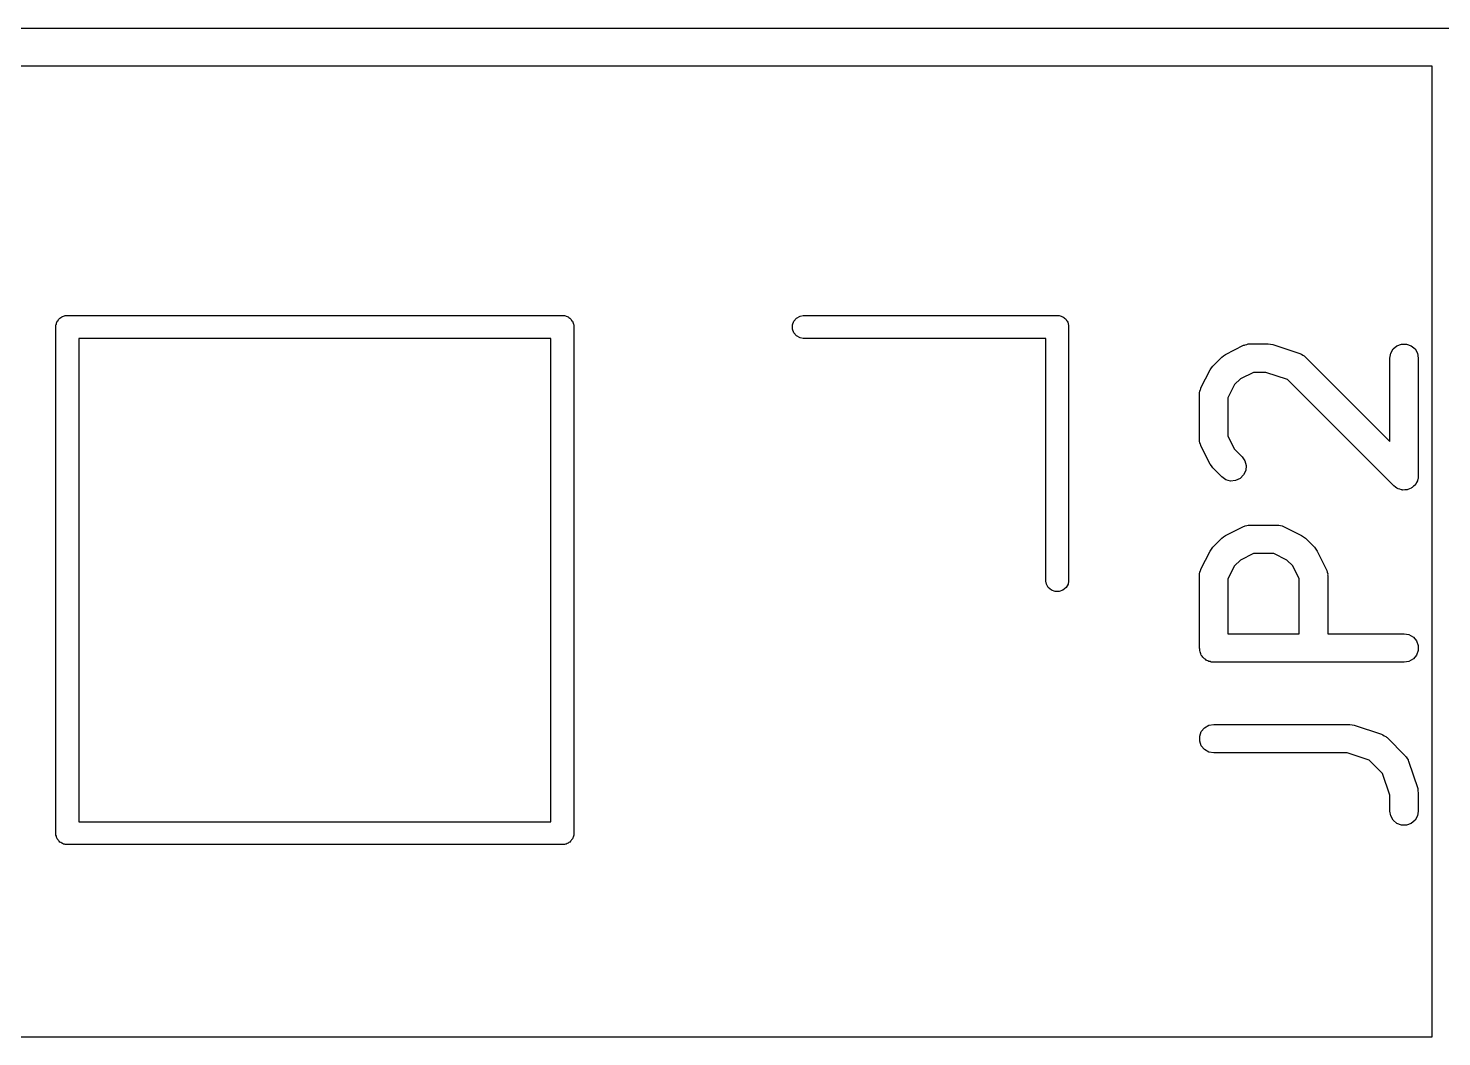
# Model space of a CAD drawing. Extents: x 100.8 to 195, y -113.5 to -35.1.
# Drawn here: x 121.72 to 129.15, y -63.1 to -57.8 of the extents above; entities that cross this region are included whole.
import ezdxf

# ---------------------------------------------------------------- set-up
doc = ezdxf.new("R2010")
doc.units = 0
doc.header["$MEASUREMENT"] = 0
doc.layers.add('BLACK', color=7, linetype='CONTINUOUS')

msp = doc.modelspace()

# ---------------------------------------------------------------- linework, layer by layer
at = {"layer": 'BLACK', "linetype": 'CONTINUOUS'}
for p, q in [((114.691, -57.8), (129.209, -57.8)), ((129.1, -58), (114.8, -58)), ((129.1, -63.1), (129.1, -58)), ((121.883, -59.3308), (121.887, -59.3274)), ((121.887, -59.3274), (121.891, -59.3233)), ((121.891, -59.3233), (121.895, -59.3207)), ((121.895, -59.3207), (121.9, -59.3172)), ((121.9, -59.3172), (121.905, -59.3154)), ((121.905, -59.3154), (121.909, -59.3127)), ((121.909, -59.3127), (121.914, -59.3118)), ((121.914, -59.3118), (121.919, -59.31)), ((121.919, -59.31), (121.925, -59.31)), ((121.925, -59.31), (121.925, -59.31)), ((121.925, -59.31), (124.535, -59.31)), ((124.535, -59.31), (124.541, -59.31)), ((124.535, -59.31), (124.535, -59.31)), ((124.541, -59.31), (124.546, -59.3118)), ((124.546, -59.3118), (124.551, -59.3127)), ((124.551, -59.3127), (124.555, -59.3154)), ((124.555, -59.3154), (124.56, -59.3172)), ((124.56, -59.3172), (124.565, -59.3207)), ((124.565, -59.3207), (124.569, -59.3233)), ((124.569, -59.3233), (124.573, -59.3274)), ((124.573, -59.3274), (124.577, -59.3308)), ((125.747, -59.3395), (125.761, -59.3233)), ((125.761, -59.3233), (125.779, -59.3127)), ((125.779, -59.3127), (125.795, -59.31)), ((125.795, -59.31), (127.135, -59.31)), ((127.135, -59.31), (127.141, -59.31)), ((127.135, -59.31), (127.135, -59.31)), ((127.141, -59.31), (127.146, -59.3118)), ((127.146, -59.3118), (127.151, -59.3127)), ((127.151, -59.3127), (127.155, -59.3154)), ((127.155, -59.3154), (127.16, -59.3172)), ((127.16, -59.3172), (127.165, -59.3207)), ((127.165, -59.3207), (127.169, -59.3233)), ((127.169, -59.3233), (127.173, -59.3274)), ((127.173, -59.3274), (127.177, -59.3308)), ((121.87, -59.3594), (121.872, -59.3544)), ((121.87, -59.3647), (121.87, -59.3594)), ((121.87, -59.3648), (121.87, -59.3647)), ((121.87, -62.0194), (121.87, -59.3648)), ((121.872, -59.3544), (121.873, -59.3492)), ((121.873, -59.3492), (121.875, -59.3445)), ((121.875, -59.3445), (121.877, -59.3395)), ((121.877, -59.3395), (121.881, -59.3355)), ((121.881, -59.3355), (121.883, -59.3308)), ((124.577, -59.3308), (124.579, -59.3355)), ((124.579, -59.3355), (124.583, -59.3395)), ((124.583, -59.3395), (124.585, -59.3445)), ((124.585, -59.3445), (124.587, -59.3492)), ((124.587, -59.3492), (124.588, -59.3544)), ((124.588, -59.3544), (124.59, -59.3594)), ((124.59, -59.3594), (124.59, -59.3647)), ((124.59, -59.3647), (124.59, -59.3648)), ((124.59, -59.3648), (124.59, -62.0352)), ((125.74, -59.3594), (125.747, -59.3395)), ((125.74, -59.3806), (125.74, -59.3594)), ((125.747, -59.4005), (125.74, -59.3806)), ((125.761, -59.4167), (125.747, -59.4005)), ((127.177, -59.3308), (127.179, -59.3355)), ((127.179, -59.3355), (127.183, -59.3395)), ((127.183, -59.3395), (127.185, -59.3445)), ((127.185, -59.3445), (127.187, -59.3492)), ((127.187, -59.3492), (127.188, -59.3544)), ((127.188, -59.3544), (127.19, -59.3594)), ((127.19, -59.3594), (127.19, -59.3647)), ((127.19, -59.3647), (127.19, -59.3648)), ((127.19, -59.3648), (127.19, -60.7052)), ((121.99, -59.43), (121.99, -61.97)), ((124.47, -59.43), (121.99, -59.43)), ((124.47, -61.97), (124.47, -59.43)), ((125.779, -59.4273), (125.761, -59.4167)), ((125.795, -59.43), (125.779, -59.4273)), ((127.07, -59.43), (125.795, -59.43)), ((127.07, -60.7052), (127.07, -59.43)), ((128.014, -59.5139), (128.109, -59.4663)), ((128.109, -59.4663), (128.113, -59.465)), ((128.113, -59.465), (128.117, -59.4629)), ((128.117, -59.4629), (128.126, -59.4613)), ((128.126, -59.4613), (128.134, -59.4588)), ((128.134, -59.4588), (128.139, -59.4591)), ((128.139, -59.4591), (128.143, -59.4583)), ((128.143, -59.4583), (128.238, -59.4583)), ((128.238, -59.4583), (128.25, -59.4604)), ((128.25, -59.4604), (128.262, -59.4622)), ((128.262, -59.4622), (128.405, -59.5098)), ((128.895, -59.4851), (128.915, -59.4684)), ((128.915, -59.4684), (128.939, -59.4595)), ((128.939, -59.4595), (128.965, -59.4595)), ((128.965, -59.4595), (128.99, -59.4684)), ((128.99, -59.4684), (129.01, -59.4851)), ((127.947, -59.5755), (127.995, -59.5279)), ((127.995, -59.5279), (128.004, -59.521)), ((128.004, -59.521), (128.014, -59.5139)), ((128.405, -59.5098), (128.408, -59.5119)), ((128.408, -59.5119), (128.413, -59.513)), ((128.413, -59.513), (128.42, -59.518)), ((128.42, -59.518), (128.428, -59.5222)), ((128.428, -59.5222), (128.43, -59.5254)), ((128.43, -59.5254), (128.434, -59.5279)), ((128.434, -59.5279), (128.877, -59.9713)), ((128.877, -59.5333), (128.882, -59.5077)), ((128.877, -59.9713), (128.877, -59.5333)), ((128.882, -59.5077), (128.895, -59.4851)), ((129.01, -59.4851), (129.023, -59.5077)), ((129.023, -59.5077), (129.027, -59.5333)), ((129.027, -59.5333), (129.027, -60.1524)), ((127.885, -59.6903), (127.933, -59.595)), ((127.933, -59.595), (127.94, -59.5854)), ((127.94, -59.5854), (127.947, -59.5755)), ((128.161, -59.6083), (128.092, -59.6426)), ((128.226, -59.6083), (128.161, -59.6083)), ((128.34, -59.6465), (128.226, -59.6083)), ((127.88, -59.7068), (127.882, -59.6982)), ((127.882, -59.6982), (127.884, -59.6944)), ((127.884, -59.6944), (127.885, -59.6903)), ((128.062, -59.673), (128.027, -59.7415)), ((128.092, -59.6426), (128.062, -59.673)), ((128.899, -60.2054), (128.34, -59.6465)), ((127.877, -59.7238), (127.878, -59.7195)), ((127.877, -59.9619), (127.877, -59.7238)), ((127.878, -59.7152), (127.88, -59.7068)), ((127.878, -59.7195), (127.878, -59.7152)), ((128.027, -59.7415), (128.027, -59.9442)), ((127.878, -59.9662), (127.877, -59.9619)), ((127.878, -59.9705), (127.878, -59.9662)), ((127.88, -59.9789), (127.878, -59.9705)), ((127.882, -59.9876), (127.88, -59.9789)), ((127.884, -59.9913), (127.882, -59.9876)), ((127.885, -59.9954), (127.884, -59.9913)), ((127.933, -60.0907), (127.885, -59.9954)), ((128.027, -59.9442), (128.062, -60.0127)), ((128.062, -60.0127), (128.101, -60.0517)), ((128.101, -60.0517), (128.116, -60.0731)), ((127.94, -60.1003), (127.933, -60.0907)), ((127.947, -60.1102), (127.94, -60.1003)), ((127.995, -60.1578), (127.947, -60.1102)), ((128.12, -60.1242), (128.109, -60.1478)), ((128.116, -60.0731), (128.122, -60.0982)), ((128.122, -60.0982), (128.12, -60.1242)), ((128.016, -60.1727), (127.995, -60.1578)), ((128.041, -60.1795), (128.016, -60.1727)), ((128.067, -60.1772), (128.041, -60.1795)), ((128.091, -60.1662), (128.067, -60.1772)), ((128.109, -60.1478), (128.091, -60.1662)), ((128.907, -60.211), (128.899, -60.2054)), ((128.915, -60.2173), (128.907, -60.211)), ((128.918, -60.2185), (128.915, -60.2173)), ((128.921, -60.2204), (128.918, -60.2185)), ((128.93, -60.2229), (128.921, -60.2204)), ((128.981, -60.2207), (128.972, -60.2248)), ((128.99, -60.2173), (128.981, -60.2207)), ((128.992, -60.2152), (128.99, -60.2173)), ((128.995, -60.2138), (128.992, -60.2152)), ((129.002, -60.2069), (128.995, -60.2138)), ((129.01, -60.2006), (129.002, -60.2069)), ((129.011, -60.1977), (129.01, -60.2006)), ((129.014, -60.1954), (129.011, -60.1977)), ((129.018, -60.1865), (129.014, -60.1954)), ((129.023, -60.178), (129.018, -60.1865)), ((129.025, -60.1718), (129.023, -60.1748)), ((129.023, -60.1748), (129.023, -60.178)), ((129.026, -60.162), (129.025, -60.1718)), ((129.027, -60.1524), (129.026, -60.162)), ((128.939, -60.2262), (128.93, -60.2229)), ((128.943, -60.2262), (128.939, -60.2262)), ((128.946, -60.2271), (128.943, -60.2262)), ((128.956, -60.2262), (128.946, -60.2271)), ((128.965, -60.2262), (128.956, -60.2262)), ((128.969, -60.2251), (128.965, -60.2262)), ((128.972, -60.2248), (128.969, -60.2251)), ((128.014, -60.4663), (128.109, -60.4186)), ((128.109, -60.4186), (128.113, -60.4174)), ((128.113, -60.4174), (128.117, -60.4152)), ((128.117, -60.4152), (128.126, -60.4137)), ((128.126, -60.4137), (128.134, -60.4112)), ((128.134, -60.4112), (128.139, -60.4115)), ((128.139, -60.4115), (128.143, -60.4107)), ((128.143, -60.4107), (128.286, -60.4107)), ((128.286, -60.4107), (128.29, -60.4115)), ((128.29, -60.4115), (128.294, -60.4112)), ((128.294, -60.4112), (128.303, -60.4137)), ((128.303, -60.4137), (128.311, -60.4152)), ((128.311, -60.4152), (128.315, -60.4174)), ((128.315, -60.4174), (128.319, -60.4186)), ((128.319, -60.4186), (128.414, -60.4663)), ((127.947, -60.5279), (127.995, -60.4803)), ((127.995, -60.4803), (128.004, -60.4734)), ((128.004, -60.4734), (128.014, -60.4663)), ((128.414, -60.4663), (128.424, -60.4734)), ((128.424, -60.4734), (128.434, -60.4803)), ((128.434, -60.4803), (128.482, -60.5279)), ((127.885, -60.6426), (127.933, -60.5474)), ((127.933, -60.5474), (127.94, -60.5377)), ((127.94, -60.5377), (127.947, -60.5279)), ((128.161, -60.5607), (128.092, -60.595)), ((128.268, -60.5607), (128.161, -60.5607)), ((128.337, -60.595), (128.268, -60.5607)), ((128.482, -60.5279), (128.488, -60.5378)), ((128.488, -60.5378), (128.496, -60.5474)), ((128.496, -60.5474), (128.543, -60.6426)), ((127.878, -60.6676), (127.88, -60.6592)), ((127.88, -60.6592), (127.882, -60.6505)), ((127.882, -60.6505), (127.884, -60.6468)), ((127.884, -60.6468), (127.885, -60.6426)), ((128.062, -60.6254), (128.027, -60.6939)), ((128.092, -60.595), (128.062, -60.6254)), ((128.367, -60.6254), (128.337, -60.595)), ((128.401, -60.6939), (128.367, -60.6254)), ((128.543, -60.6426), (128.545, -60.6468)), ((128.545, -60.6468), (128.547, -60.6505)), ((128.547, -60.6505), (128.548, -60.6592)), ((128.548, -60.6592), (128.551, -60.6676)), ((127.073, -60.7208), (127.07, -60.7052)), ((127.083, -60.7392), (127.073, -60.7208)), ((127.1, -60.7528), (127.083, -60.7392)), ((127.177, -60.7392), (127.16, -60.7528)), ((127.187, -60.7208), (127.177, -60.7392)), ((127.19, -60.7052), (127.187, -60.7208)), ((127.877, -60.6762), (127.878, -60.6719)), ((127.877, -61.0571), (127.877, -60.6762)), ((127.878, -60.6719), (127.878, -60.6676)), ((128.027, -60.6939), (128.027, -60.9821)), ((128.401, -60.9821), (128.401, -60.6939)), ((128.551, -60.6676), (128.55, -60.6719)), ((128.55, -60.6719), (128.551, -60.6762)), ((128.551, -60.6762), (128.551, -60.9821)), ((127.119, -60.76), (127.1, -60.7528)), ((127.141, -60.76), (127.119, -60.76)), ((127.16, -60.7528), (127.141, -60.76)), ((128.027, -60.9821), (128.401, -60.9821)), ((128.551, -60.9821), (128.952, -60.9821)), ((128.952, -60.9821), (128.978, -60.9867)), ((128.978, -60.9867), (129.001, -60.9997)), ((129.001, -60.9997), (129.017, -61.0196)), ((129.017, -61.0196), (129.026, -61.0441)), ((127.879, -61.0636), (127.877, -61.0571)), ((127.879, -61.0702), (127.879, -61.0636)), ((127.881, -61.0763), (127.879, -61.0702)), ((127.882, -61.0828), (127.881, -61.0763)), ((127.885, -61.0885), (127.882, -61.0828)), ((127.887, -61.0946), (127.885, -61.0885)), ((127.892, -61.0997), (127.887, -61.0946)), ((127.895, -61.1054), (127.892, -61.0997)), ((127.9, -61.1096), (127.895, -61.1054)), ((127.904, -61.1146), (127.9, -61.1096)), ((129.017, -61.0946), (129.001, -61.1146)), ((129.026, -61.0702), (129.017, -61.0946)), ((129.026, -61.0441), (129.026, -61.0702)), ((127.91, -61.1179), (127.904, -61.1146)), ((127.915, -61.1221), (127.91, -61.1179)), ((127.921, -61.1243), (127.915, -61.1221)), ((127.927, -61.1276), (127.921, -61.1243)), ((127.933, -61.1288), (127.927, -61.1276)), ((127.939, -61.131), (127.933, -61.1288)), ((127.946, -61.131), (127.939, -61.131)), ((127.952, -61.1321), (127.946, -61.131)), ((128.952, -61.1321), (127.952, -61.1321)), ((128.978, -61.1276), (128.952, -61.1321)), ((129.001, -61.1146), (128.978, -61.1276)), ((127.887, -61.4958), (127.904, -61.4759)), ((127.904, -61.4759), (127.927, -61.4629)), ((127.927, -61.4629), (127.952, -61.4583)), ((127.952, -61.4583), (128.667, -61.4583)), ((128.667, -61.4583), (128.679, -61.4604)), ((128.679, -61.4604), (128.69, -61.4622)), ((128.69, -61.4622), (128.833, -61.5098)), ((127.879, -61.5203), (127.887, -61.4958)), ((127.879, -61.5464), (127.879, -61.5203)), ((127.887, -61.5708), (127.879, -61.5464)), ((128.833, -61.5098), (128.837, -61.5119)), ((128.837, -61.5119), (128.841, -61.513)), ((128.841, -61.513), (128.848, -61.518)), ((128.848, -61.518), (128.856, -61.5222)), ((128.856, -61.5222), (128.859, -61.5254)), ((128.859, -61.5254), (128.863, -61.5279)), ((128.863, -61.5279), (128.958, -61.6232)), ((127.904, -61.5908), (127.887, -61.5708)), ((127.927, -61.6038), (127.904, -61.5908)), ((127.952, -61.6083), (127.927, -61.6038)), ((128.654, -61.6083), (127.952, -61.6083)), ((128.769, -61.6465), (128.654, -61.6083)), ((128.958, -61.6232), (128.96, -61.6267)), ((128.96, -61.6267), (128.964, -61.6296)), ((128.964, -61.6296), (128.968, -61.6373)), ((128.839, -61.7167), (128.769, -61.6465)), ((128.968, -61.6373), (128.973, -61.6445)), ((128.973, -61.6445), (128.974, -61.6487)), ((128.974, -61.6487), (128.976, -61.6525)), ((128.976, -61.6525), (129.024, -61.7953)), ((128.877, -61.8312), (128.839, -61.7167)), ((128.877, -61.9143), (128.877, -61.8312)), ((129.024, -61.7953), (129.025, -61.8072)), ((129.025, -61.8072), (129.027, -61.819)), ((129.027, -61.819), (129.027, -61.9143)), ((128.882, -61.9399), (128.877, -61.9143)), ((129.027, -61.9143), (129.023, -61.9399)), ((121.99, -61.97), (124.47, -61.97)), ((128.895, -61.9625), (128.882, -61.9399)), ((128.915, -61.9792), (128.895, -61.9625)), ((128.939, -61.9881), (128.915, -61.9792)), ((128.965, -61.9881), (128.939, -61.9881)), ((128.99, -61.9792), (128.965, -61.9881)), ((129.01, -61.9625), (128.99, -61.9792)), ((129.023, -61.9399), (129.01, -61.9625)), ((121.87, -62.0406), (121.87, -62.0194)), ((121.872, -62.0456), (121.87, -62.0406)), ((121.873, -62.0508), (121.872, -62.0456)), ((121.875, -62.0555), (121.873, -62.0508)), ((121.877, -62.0605), (121.875, -62.0555)), ((121.881, -62.0645), (121.877, -62.0605)), ((121.883, -62.0692), (121.881, -62.0645)), ((121.887, -62.0726), (121.883, -62.0692)), ((121.891, -62.0767), (121.887, -62.0726)), ((121.895, -62.0793), (121.891, -62.0767)), ((124.569, -62.0767), (124.565, -62.0793)), ((124.573, -62.0726), (124.569, -62.0767)), ((124.577, -62.0692), (124.573, -62.0726)), ((124.579, -62.0645), (124.577, -62.0692)), ((124.583, -62.0605), (124.579, -62.0645)), ((124.585, -62.0555), (124.583, -62.0605)), ((124.587, -62.0508), (124.585, -62.0555)), ((124.588, -62.0456), (124.587, -62.0508)), ((124.59, -62.0406), (124.588, -62.0456)), ((124.59, -62.0352), (124.59, -62.0353)), ((124.59, -62.0353), (124.59, -62.0406)), ((121.9, -62.0828), (121.895, -62.0793)), ((121.905, -62.0846), (121.9, -62.0828)), ((121.909, -62.0873), (121.905, -62.0846)), ((121.914, -62.0882), (121.909, -62.0873)), ((121.919, -62.09), (121.914, -62.0882)), ((121.925, -62.09), (121.919, -62.09)), ((124.535, -62.09), (121.925, -62.09)), ((121.925, -62.09), (121.925, -62.09)), ((124.541, -62.09), (124.535, -62.09)), ((124.535, -62.09), (124.535, -62.09)), ((124.546, -62.0882), (124.541, -62.09)), ((124.551, -62.0873), (124.546, -62.0882)), ((124.555, -62.0846), (124.551, -62.0873)), ((124.56, -62.0828), (124.555, -62.0846)), ((124.565, -62.0793), (124.56, -62.0828)), ((114.8, -63.1), (129.1, -63.1))]:
    msp.add_line(p, q, dxfattribs=at)

doc.saveas('drawing.dxf')
